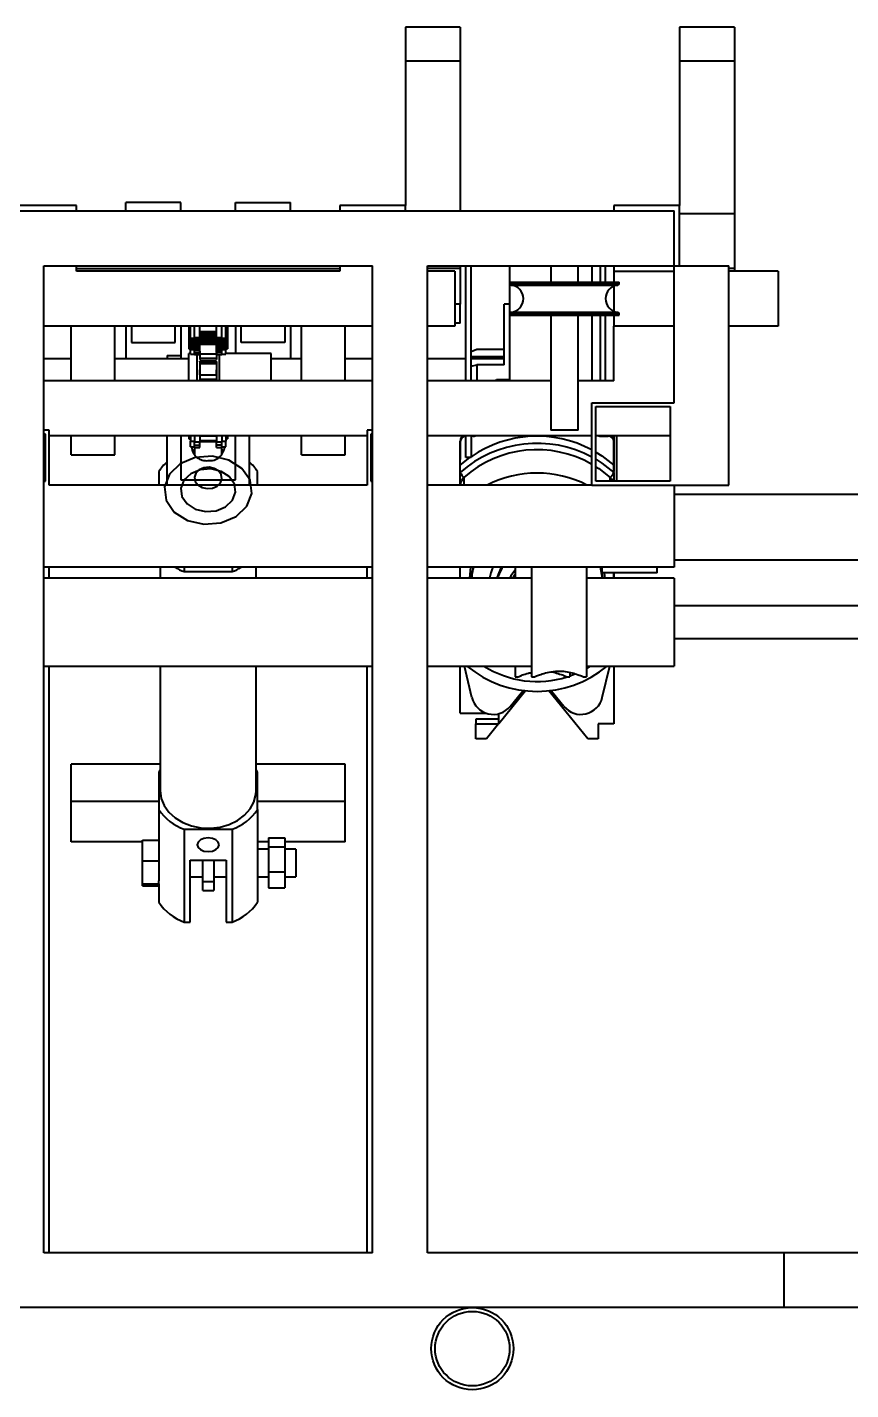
# Model space of a CAD drawing. Header units: millimetres. Extents: x -250 to 3947, y -1468 to 870.
# Drawn here: x 1303 to 1378.2, y 183.2 to 307.4 of the extents above; entities that cross this region are included whole.
import ezdxf

# ---------------------------------------------------------------- set-up
doc = ezdxf.new("R2010")
doc.units = ezdxf.units.MM

msp = doc.modelspace()

# ---------------------------------------------------------------- linework, layer by layer
at = {"color": 7, "linetype": 'Continuous', "lineweight": 40}
for p, q in [((1342.5499, 307.437), (1337.5499, 307.437)), ((1367.5499, 307.437), (1362.5499, 307.437)), ((1342.5499, 304.357), (1337.5499, 304.357)), ((1337.5499, 304.357), (1337.5499, 291.187)), ((1342.5499, 304.357), (1342.5499, 290.687)), ((1367.5499, 304.357), (1362.5499, 304.357)), ((1362.5499, 304.357), (1362.5499, 291.187)), ((1367.5499, 304.357), (1367.5499, 290.437)), ((1307.5499, 291.187), (1301.5499, 291.187)), ((1307.5499, 290.687), (1307.5499, 291.187)), ((1312.0499, 290.687), (1312.0499, 291.4607)), ((1317.0499, 291.4607), (1312.0499, 291.4607)), ((1317.0499, 290.687), (1317.0499, 291.4607)), ((1322.0499, 290.687), (1322.0499, 291.4607)), ((1322.0499, 291.4607), (1327.0499, 291.4607)), ((1327.0499, 290.687), (1327.0499, 291.4607)), ((1337.5499, 291.187), (1331.5499, 291.187)), ((1331.5499, 291.187), (1331.5499, 290.687)), ((1337.5499, 290.687), (1337.5499, 291.187)), ((1362.5499, 291.187), (1356.5499, 291.187)), ((1356.5499, 291.187), (1356.5499, 290.687)), ((1362.5499, 285.687), (1362.5499, 291.187)), ((1277.0499, 290.687), (1362.0499, 290.687)), ((1362.0499, 285.687), (1362.0499, 290.687)), ((1367.5499, 290.437), (1362.5499, 290.437)), ((1367.5499, 290.437), (1367.5499, 285.437)), ((1304.5499, 285.687), (1334.5499, 285.687)), ((1304.5499, 195.687), (1304.5499, 285.687)), ((1307.5499, 285.187), (1307.5499, 285.687)), ((1331.5499, 285.3947), (1307.5499, 285.3947)), ((1331.5499, 285.187), (1307.5499, 285.187)), ((1331.5499, 285.687), (1331.5499, 285.187)), ((1334.5499, 195.687), (1334.5499, 285.687)), ((1339.5499, 285.687), (1362.0499, 285.687)), ((1339.5499, 195.687), (1339.5499, 285.687)), ((1342.5499, 285.437), (1339.5499, 285.437)), ((1342.0499, 285.187), (1339.5499, 285.187)), ((1342.0499, 285.187), (1342.0499, 280.187)), ((1342.5499, 285.687), (1342.5499, 285.437)), ((1342.5499, 285.437), (1342.5499, 282.1753)), ((1343.0499, 275.187), (1343.0499, 285.687)), ((1343.5499, 275.187), (1343.5499, 285.687)), ((1347.0499, 285.687), (1347.0499, 284.187)), ((1350.7999, 285.687), (1350.7999, 284.187)), ((1353.2999, 284.187), (1353.2999, 285.687)), ((1354.5499, 285.687), (1354.5499, 284.187)), ((1355.2999, 285.687), (1355.2999, 284.187)), ((1356.5499, 285.687), (1356.5499, 285.187)), ((1356.5499, 285.187), (1362.0499, 285.187)), ((1356.5499, 285.187), (1356.5499, 284.187)), ((1362.0499, 285.687), (1367.0499, 285.687)), ((1362.0499, 273.187), (1362.0499, 285.687)), ((1367.0499, 265.687), (1367.0499, 285.687)), ((1367.5499, 285.437), (1367.0499, 285.437)), ((1371.5499, 285.187), (1367.0499, 285.187)), ((1367.5499, 285.437), (1367.5499, 285.187)), ((1371.5499, 285.187), (1371.5499, 280.187)), ((1347.0499, 284.187), (1347.0499, 284.0789)), ((1347.0499, 284.187), (1352.0499, 284.187)), ((1347.0499, 284.0789), (1347.0499, 281.2951)), ((1352.0499, 284.187), (1357.0499, 284.187)), ((1356.5499, 283.8326), (1356.5499, 281.5414)), ((1357.0499, 284.0789), (1357.0499, 284.187)), ((1342.5499, 282.1753), (1342.0499, 282.1753)), ((1342.5499, 280.4652), (1342.5499, 282.1753)), ((1347.0499, 282.187), (1346.5499, 282.187)), ((1346.5499, 276.6584), (1346.5499, 282.187)), ((1347.0499, 281.2951), (1347.0499, 281.187)), ((1347.0499, 281.187), (1352.0499, 281.187)), ((1347.0499, 281.187), (1347.0499, 275.187)), ((1350.7999, 281.187), (1350.7999, 270.687)), ((1352.0499, 281.187), (1357.0499, 281.187)), ((1353.2999, 270.687), (1353.2999, 281.187)), ((1354.5499, 281.187), (1354.5499, 275.187)), ((1355.2999, 281.187), (1355.2999, 275.187)), ((1356.5499, 281.187), (1356.5499, 280.187)), ((1357.0499, 281.187), (1357.0499, 281.2951)), ((1334.5499, 280.187), (1304.5499, 280.187)), ((1307.0499, 275.187), (1307.0499, 280.187)), ((1311.0499, 275.187), (1311.0499, 280.187)), ((1312.0499, 280.187), (1312.0499, 277.1948)), ((1312.5499, 280.187), (1312.5499, 278.687)), ((1316.5499, 278.687), (1316.5499, 280.187)), ((1317.0499, 280.187), (1317.0499, 277.1948)), ((1317.7999, 280.187), (1317.7999, 279.8388)), ((1317.7999, 279.8388), (1317.9499, 279.8388)), ((1317.7999, 279.8388), (1317.7999, 279.7235)), ((1317.7999, 279.7235), (1317.9499, 279.7235)), ((1317.7999, 279.7235), (1317.7999, 279.6082)), ((1317.7999, 279.6082), (1317.9499, 279.6082)), ((1317.7999, 279.6082), (1317.7999, 279.4929)), ((1317.9499, 279.0888), (1317.9499, 280.187)), ((1318.2999, 279.1541), (1318.2999, 280.187)), ((1318.7999, 279.1541), (1318.7999, 280.187)), ((1318.7999, 279.7041), (1320.2999, 279.7041)), ((1318.7999, 279.5888), (1320.2999, 279.5888)), ((1320.2999, 279.1541), (1320.2999, 280.187)), ((1320.7999, 279.1541), (1320.7999, 280.187)), ((1321.1499, 279.0888), (1321.1499, 280.187)), ((1321.1499, 279.8388), (1321.2999, 279.8388)), ((1321.1499, 279.7235), (1321.2999, 279.7235)), ((1321.1499, 279.6082), (1321.2999, 279.6082)), ((1321.2999, 280.187), (1321.2999, 279.8388)), ((1321.2999, 279.8388), (1321.2999, 279.7235)), ((1321.2999, 279.7235), (1321.2999, 279.6082)), ((1321.2999, 279.6082), (1321.2999, 279.4929)), ((1322.0499, 280.187), (1322.0499, 277.687)), ((1322.5499, 278.687), (1322.5499, 280.187)), ((1326.5499, 280.187), (1326.5499, 278.687)), ((1327.0499, 280.187), (1327.0499, 277.1948)), ((1328.0499, 275.187), (1328.0499, 280.187)), ((1332.0499, 275.187), (1332.0499, 280.187)), ((1342.0499, 280.187), (1339.5499, 280.187)), ((1342.5499, 280.4652), (1342.0499, 280.4652)), ((1362.0499, 280.187), (1356.5499, 280.187)), ((1356.5499, 275.187), (1356.5499, 280.187)), ((1371.5499, 280.187), (1367.0499, 280.187)), ((1312.5499, 278.687), (1316.5499, 278.687)), ((1317.7999, 279.4929), (1317.9499, 279.4929)), ((1317.7999, 279.4929), (1317.7999, 279.3776)), ((1317.7999, 279.3821), (1317.7999, 279.2623)), ((1317.7999, 279.3776), (1317.9499, 279.3776)), ((1317.7999, 279.2623), (1317.9499, 279.2623)), ((1317.7999, 279.2623), (1317.7999, 279.147)), ((1317.7999, 279.147), (1317.9499, 279.147)), ((1317.7999, 279.147), (1317.7999, 279.0317)), ((1317.7999, 279.0317), (1317.9499, 279.0317)), ((1317.7999, 279.0317), (1317.7999, 278.9164)), ((1317.7999, 278.9164), (1317.9499, 278.9164)), ((1317.7999, 278.9164), (1317.7999, 278.8011)), ((1317.7999, 278.8011), (1317.9499, 278.8011)), ((1317.7999, 278.8011), (1317.7999, 278.3821)), ((1317.7999, 278.3821), (1317.9499, 278.3821)), ((1317.7999, 278.3821), (1317.7999, 278.107)), ((1317.9499, 279.0888), (1318.2999, 279.0888)), ((1317.9499, 278.9735), (1317.9499, 279.0888)), ((1317.9499, 278.9735), (1318.2999, 278.9735)), ((1317.9499, 278.8582), (1317.9499, 278.9735)), ((1317.9499, 278.8582), (1318.2999, 278.8582)), ((1317.9499, 278.7429), (1317.9499, 278.8582)), ((1317.9499, 278.7429), (1318.2999, 278.7429)), ((1317.9499, 278.6276), (1317.9499, 278.7429)), ((1317.9499, 278.6276), (1318.2999, 278.6276)), ((1317.9499, 278.5123), (1317.9499, 278.6276)), ((1317.9499, 278.5123), (1318.2999, 278.5123)), ((1317.9499, 278.397), (1317.9499, 278.5123)), ((1317.9499, 278.397), (1318.2999, 278.397)), ((1317.9499, 278.2817), (1317.9499, 278.397)), ((1318.2999, 279.0388), (1318.2999, 279.1547)), ((1318.2999, 279.1541), (1318.7999, 279.1541)), ((1318.2999, 278.9235), (1318.2999, 279.0394)), ((1318.2999, 279.0388), (1318.7999, 279.0388)), ((1318.2999, 278.8082), (1318.2999, 278.9241)), ((1318.2999, 278.9235), (1318.7999, 278.9235)), ((1318.2999, 278.6929), (1318.2999, 278.8088)), ((1318.2999, 278.8082), (1318.7999, 278.8082)), ((1318.2999, 278.5776), (1318.2999, 278.6935)), ((1318.2999, 278.6929), (1318.7999, 278.6929)), ((1318.2999, 278.4623), (1318.2999, 278.5782)), ((1318.2999, 278.5776), (1318.7999, 278.5776)), ((1318.2999, 278.347), (1318.2999, 278.4629)), ((1318.2999, 278.4623), (1318.7999, 278.4623)), ((1318.2999, 278.2317), (1318.2999, 278.3476)), ((1318.2999, 278.347), (1318.7999, 278.347)), ((1318.7999, 279.4735), (1320.2999, 279.4735)), ((1318.7999, 279.3582), (1320.2999, 279.3582)), ((1318.7999, 279.2429), (1320.2999, 279.2429)), ((1318.7999, 279.0388), (1318.7999, 279.1547)), ((1318.7999, 279.1276), (1320.2999, 279.1276)), ((1318.7999, 278.9235), (1318.7999, 279.0394)), ((1318.7999, 279.0123), (1320.2999, 279.0123)), ((1318.7999, 278.8082), (1318.7999, 278.9241)), ((1318.7999, 278.897), (1320.2999, 278.897)), ((1318.7999, 278.6929), (1318.7999, 278.8088)), ((1318.7999, 278.7817), (1320.2999, 278.7817)), ((1318.7999, 278.5776), (1318.7999, 278.6935)), ((1318.7999, 278.6664), (1320.2999, 278.6664)), ((1318.7999, 278.4623), (1318.7999, 278.5782)), ((1318.7999, 278.5511), (1320.2999, 278.5511)), ((1318.7999, 278.347), (1318.7999, 278.4629)), ((1318.7999, 278.2317), (1318.7999, 278.3476)), ((1320.2999, 279.0388), (1320.2999, 279.1547)), ((1320.2999, 279.1541), (1320.7999, 279.1541)), ((1320.2999, 278.9235), (1320.2999, 279.0394)), ((1320.2999, 279.0388), (1320.7999, 279.0388)), ((1320.2999, 278.8082), (1320.2999, 278.9241)), ((1320.2999, 278.9235), (1320.7999, 278.9235)), ((1320.2999, 278.6929), (1320.2999, 278.8088)), ((1320.2999, 278.8082), (1320.7999, 278.8082)), ((1320.2999, 278.5776), (1320.2999, 278.6935)), ((1320.2999, 278.6929), (1320.7999, 278.6929)), ((1320.2999, 278.4623), (1320.2999, 278.5782)), ((1320.2999, 278.5776), (1320.7999, 278.5776)), ((1320.2999, 278.347), (1320.2999, 278.4629)), ((1320.2999, 278.4623), (1320.7999, 278.4623)), ((1320.2999, 278.2317), (1320.2999, 278.3476)), ((1320.2999, 278.347), (1320.7999, 278.347)), ((1320.7999, 279.0388), (1320.7999, 279.1547)), ((1320.7999, 279.0888), (1321.1499, 279.0888)), ((1320.7999, 278.9235), (1320.7999, 279.0394)), ((1320.7999, 278.9735), (1321.1499, 278.9735)), ((1320.7999, 278.8082), (1320.7999, 278.9241)), ((1320.7999, 278.8582), (1321.1499, 278.8582)), ((1320.7999, 278.6929), (1320.7999, 278.8088)), ((1320.7999, 278.7429), (1321.1499, 278.7429)), ((1320.7999, 278.5776), (1320.7999, 278.6935)), ((1320.7999, 278.6276), (1321.1499, 278.6276)), ((1320.7999, 278.4623), (1320.7999, 278.5782)), ((1320.7999, 278.5123), (1321.1499, 278.5123)), ((1320.7999, 278.347), (1320.7999, 278.4629)), ((1320.7999, 278.397), (1321.1499, 278.397)), ((1320.7999, 278.2317), (1320.7999, 278.3476)), ((1321.1499, 279.4929), (1321.2999, 279.4929)), ((1321.1499, 279.3776), (1321.2999, 279.3776)), ((1321.1499, 279.2623), (1321.2999, 279.2623)), ((1321.1499, 279.147), (1321.2999, 279.147)), ((1321.1499, 278.9735), (1321.1499, 279.0888)), ((1321.1499, 279.0317), (1321.2999, 279.0317)), ((1321.1499, 278.8582), (1321.1499, 278.9735)), ((1321.1499, 278.9164), (1321.2999, 278.9164)), ((1321.1499, 278.7429), (1321.1499, 278.8582)), ((1321.1499, 278.8011), (1321.2999, 278.8011)), ((1321.1499, 278.6276), (1321.1499, 278.7429)), ((1321.1499, 278.5123), (1321.1499, 278.6276)), ((1321.1499, 278.397), (1321.1499, 278.5123)), ((1321.1499, 278.2817), (1321.1499, 278.397)), ((1321.1499, 278.3821), (1321.2999, 278.3821)), ((1321.2999, 279.4929), (1321.2999, 279.3776)), ((1321.2999, 279.3821), (1321.2999, 279.2623)), ((1321.2999, 279.2623), (1321.2999, 279.147)), ((1321.2999, 279.147), (1321.2999, 279.0317)), ((1321.2999, 279.0317), (1321.2999, 278.9164)), ((1321.2999, 278.9164), (1321.2999, 278.8011)), ((1321.2999, 278.8011), (1321.2999, 278.3821)), ((1321.2999, 278.3821), (1321.2999, 278.107)), ((1326.5499, 278.687), (1322.5499, 278.687)), ((1307.0499, 277.1948), (1304.5499, 277.1948)), ((1317.7999, 277.1948), (1311.0499, 277.1948)), ((1315.7999, 277.4972), (1315.7999, 277.1948)), ((1315.7999, 277.4972), (1317.0499, 277.4972)), ((1317.7999, 278.107), (1317.9499, 278.107)), ((1317.9499, 277.687), (1317.7999, 277.687)), ((1317.7999, 275.9895), (1317.7999, 277.687)), ((1317.9499, 278.2817), (1318.2999, 278.2817)), ((1317.9499, 278.1664), (1317.9499, 278.2817)), ((1317.9499, 278.1664), (1318.2999, 278.1664)), ((1317.9499, 278.0511), (1317.9499, 278.1664)), ((1317.9499, 278.0511), (1318.2999, 278.0511)), ((1317.9499, 277.6321), (1317.9499, 278.0511)), ((1317.9499, 277.6321), (1318.2999, 277.6321)), ((1318.2999, 278.1164), (1318.2999, 278.2323)), ((1318.2999, 278.2317), (1318.7999, 278.2317)), ((1318.2999, 278.0011), (1318.2999, 278.117)), ((1318.2999, 278.1164), (1318.7999, 278.1164)), ((1318.2999, 278.0011), (1318.7999, 278.0011)), ((1318.2999, 277.7647), (1318.2999, 278.0011)), ((1318.2999, 277.7647), (1318.7999, 277.7647)), ((1318.2999, 277.5821), (1318.2999, 277.7647)), ((1318.2999, 277.5821), (1318.7002, 277.5821)), ((1318.7999, 278.1164), (1318.7999, 278.2323)), ((1318.7999, 278.0011), (1318.7999, 278.117)), ((1318.7999, 277.7647), (1318.7999, 278.0011)), ((1318.7999, 277.8919), (1318.7999, 277.6462)), ((1318.7999, 277.6462), (1320.2999, 277.6462)), ((1318.7999, 277.6462), (1318.7999, 277.2732)), ((1318.7999, 277.2732), (1320.2999, 277.2732)), ((1318.7999, 277.2732), (1318.7999, 277.1492)), ((1320.2999, 278.1164), (1320.2999, 278.2323)), ((1320.2999, 278.2317), (1320.7999, 278.2317)), ((1320.2999, 278.0011), (1320.2999, 278.117)), ((1320.2999, 278.1164), (1320.7999, 278.1164)), ((1320.2999, 278.0011), (1320.7999, 278.0011)), ((1320.2999, 277.7647), (1320.2999, 278.0011)), ((1320.2999, 277.8919), (1320.2999, 277.6462)), ((1320.7999, 277.7647), (1320.2999, 277.7647)), ((1320.2999, 277.6462), (1320.2999, 277.2732)), ((1320.2999, 277.2732), (1320.2999, 277.1492)), ((1320.3997, 277.5821), (1320.7999, 277.5821)), ((1320.7999, 278.2817), (1321.1499, 278.2817)), ((1320.7999, 278.1164), (1320.7999, 278.2323)), ((1320.7999, 278.1664), (1321.1499, 278.1664)), ((1320.7999, 278.0011), (1320.7999, 278.117)), ((1320.7999, 278.0511), (1321.1499, 278.0511)), ((1320.7999, 277.7647), (1320.7999, 278.0011)), ((1320.7999, 277.5821), (1320.7999, 277.7647)), ((1320.7999, 277.6321), (1321.1499, 277.6321)), ((1321.1499, 278.1664), (1321.1499, 278.2817)), ((1321.1499, 278.0511), (1321.1499, 278.1664)), ((1321.1499, 278.107), (1321.2999, 278.107)), ((1321.1499, 277.6321), (1321.1499, 278.0511)), ((1325.2999, 277.687), (1321.1499, 277.687)), ((1325.2999, 275.9895), (1325.2999, 277.687)), ((1328.0499, 277.1948), (1325.2999, 277.1948)), ((1334.5499, 277.1948), (1332.0499, 277.1948)), ((1343.0499, 277.1948), (1339.5499, 277.1948)), ((1344.0499, 278.047), (1343.5499, 277.823)), ((1346.5499, 277.375), (1343.5499, 277.375)), ((1346.5499, 277.1948), (1343.5499, 277.1948)), ((1346.5499, 278.047), (1344.0499, 278.047)), ((1317.7999, 275.187), (1317.7999, 275.9895)), ((1320.2999, 277.0213), (1318.7999, 277.0213)), ((1318.7999, 277.0074), (1320.2999, 277.0074)), ((1318.7999, 276.9283), (1318.7999, 276.9874)), ((1318.7999, 276.9283), (1320.2999, 276.9283)), ((1318.7999, 276.9283), (1318.7999, 276.787)), ((1318.7999, 276.787), (1320.2999, 276.787)), ((1318.7999, 275.7408), (1318.7999, 276.1815)), ((1320.2999, 276.9283), (1320.2999, 276.9874)), ((1320.2999, 276.9283), (1320.2999, 276.787)), ((1320.2999, 275.7408), (1320.2999, 276.1815)), ((1325.2999, 275.187), (1325.2999, 275.9895)), ((1343.5499, 276.527), (1344.0499, 276.6584)), ((1346.5499, 276.6584), (1344.0499, 276.6584)), ((1344.0499, 276.6584), (1344.0499, 275.187)), ((1334.5499, 275.187), (1304.5499, 275.187)), ((1318.7999, 275.7408), (1320.2999, 275.7408)), ((1318.7999, 275.7408), (1318.7999, 275.3468)), ((1318.7999, 275.3468), (1320.2999, 275.3468)), ((1318.7999, 275.3468), (1318.7999, 275.187)), ((1320.2999, 275.7408), (1320.2999, 275.3468)), ((1320.2999, 275.3468), (1320.2999, 275.187)), ((1350.7999, 275.187), (1339.5499, 275.187)), ((1345.7839, 275.187), (1345.839, 275.3161)), ((1345.839, 275.3161), (1345.839, 275.187)), ((1345.839, 275.3161), (1347.0499, 275.3161)), ((1356.5499, 275.187), (1353.2999, 275.187)), ((1354.5499, 265.687), (1354.5499, 273.187)), ((1354.5499, 273.187), (1362.0499, 273.187)), ((1354.8999, 272.837), (1361.6999, 272.837)), ((1354.8999, 266.037), (1354.8999, 272.837)), ((1361.6999, 272.837), (1361.6999, 266.037)), ((1305.0499, 270.687), (1304.5499, 270.687)), ((1304.6999, 270.337), (1304.5499, 270.337)), ((1304.6999, 270.187), (1304.5499, 270.187)), ((1304.6999, 266.037), (1304.6999, 270.337)), ((1305.0499, 265.687), (1305.0499, 270.687)), ((1334.0499, 270.187), (1305.0499, 270.187)), ((1307.0499, 268.437), (1307.0499, 270.187)), ((1311.0499, 268.437), (1311.0499, 270.187)), ((1315.7999, 265.687), (1315.7999, 270.187)), ((1317.0499, 270.187), (1317.0499, 266.1696)), ((1317.7999, 270.187), (1317.7999, 269.9116)), ((1317.7999, 269.9116), (1317.9499, 269.9116)), ((1317.9499, 270.1853), (1317.9499, 269.6858)), ((1317.9499, 269.6858), (1318.2999, 269.6858)), ((1317.9499, 269.1616), (1317.9499, 269.6858)), ((1318.2999, 270.1853), (1318.2999, 269.6858)), ((1318.2999, 269.6916), (1318.2999, 269.6358)), ((1318.2999, 269.3344), (1318.2999, 269.6417)), ((1318.2999, 269.6358), (1318.7999, 269.6358)), ((1318.7999, 270.1917), (1318.7999, 269.6358)), ((1318.7999, 270.1858), (1320.2999, 270.1858)), ((1318.7999, 269.7436), (1320.2999, 269.7436)), ((1318.7999, 269.7225), (1320.2999, 269.7225)), ((1318.7999, 269.6616), (1320.2999, 269.6616)), ((1318.7999, 269.3344), (1318.7999, 269.6417)), ((1320.2999, 270.1917), (1320.2999, 269.6358)), ((1320.2999, 269.3344), (1320.2999, 269.6417)), ((1320.2999, 269.6358), (1320.7999, 269.6358)), ((1320.7999, 270.1853), (1320.7999, 269.6858)), ((1320.7999, 269.6916), (1320.7999, 269.6358)), ((1320.7999, 269.6858), (1321.1499, 269.6858)), ((1320.7999, 269.3344), (1320.7999, 269.6417)), ((1321.1499, 270.1853), (1321.1499, 269.6858)), ((1321.1499, 269.9116), (1321.2999, 269.9116)), ((1321.1499, 269.1616), (1321.1499, 269.6858)), ((1321.2999, 270.187), (1321.2999, 269.9116)), ((1322.0499, 266.1696), (1322.0499, 270.187)), ((1323.2999, 270.187), (1323.2999, 265.687)), ((1328.0499, 268.437), (1328.0499, 270.187)), ((1332.0499, 268.437), (1332.0499, 270.187)), ((1334.0499, 270.687), (1334.0499, 265.687)), ((1334.5499, 270.687), (1334.0499, 270.687)), ((1334.5499, 270.337), (1334.3999, 270.337)), ((1334.3999, 270.337), (1334.3999, 266.037)), ((1334.5499, 270.187), (1334.3999, 270.187)), ((1354.5499, 270.187), (1339.5499, 270.187)), ((1342.5504, 267.4897), (1342.5506, 269.6521)), ((1342.5506, 269.7017), (1342.5505, 268.0183)), ((1342.5506, 269.6521), (1342.5506, 269.7017)), ((1343.0499, 268.187), (1343.0499, 270.1496)), ((1343.5499, 270.1992), (1343.5499, 268.187)), ((1343.7257, 270.1496), (1343.5499, 270.1496)), ((1353.2999, 270.687), (1350.7999, 270.687)), ((1361.6999, 270.187), (1354.8999, 270.187)), ((1355.3742, 270.1496), (1356.0493, 270.1496)), ((1356.5493, 269.7017), (1356.5493, 269.6521)), ((1356.5494, 267.4897), (1356.5493, 269.7017)), ((1356.5494, 267.4897), (1356.5493, 269.6521)), ((1356.5499, 270.187), (1356.5499, 266.9121)), ((1356.7999, 270.187), (1356.7999, 266.037)), ((1307.0499, 268.437), (1311.0499, 268.437)), ((1317.9499, 269.1616), (1318.2999, 269.1616)), ((1318.2999, 269.3344), (1318.7999, 269.3344)), ((1318.2999, 269.1116), (1318.2999, 269.3344)), ((1318.2999, 269.1116), (1318.7999, 269.1116)), ((1318.2999, 269.1116), (1318.2999, 268.4461)), ((1318.7999, 269.1116), (1318.7999, 269.3344)), ((1320.7999, 269.3344), (1320.2999, 269.3344)), ((1320.2999, 269.1116), (1320.2999, 269.3344)), ((1320.2999, 269.1116), (1320.7999, 269.1116)), ((1320.7999, 269.1116), (1320.7999, 269.3344)), ((1320.7999, 269.1616), (1321.1499, 269.1616)), ((1320.7999, 268.4461), (1320.7999, 269.1116)), ((1328.0499, 268.437), (1332.0499, 268.437)), ((1342.5505, 268.306), (1342.5499, 268.306)), ((1342.5499, 268.0183), (1342.5499, 268.306)), ((1342.5505, 268.0183), (1342.5499, 268.0183)), ((1342.5499, 266.9192), (1342.5499, 268.0183)), ((1342.5499, 266.8317), (1342.5499, 267.4892)), ((1342.5504, 267.4897), (1343.4236, 268.187)), ((1342.5504, 267.4897), (1342.5505, 268.0183)), ((1343.5499, 268.187), (1343.0499, 268.187)), ((1356.5499, 266.8317), (1356.5499, 267.4892)), ((1304.5499, 266.037), (1304.6999, 266.037)), ((1315.0499, 266.913), (1315.0499, 265.687)), ((1317.0499, 266.1696), (1322.0499, 266.1696)), ((1324.0499, 265.687), (1324.0499, 266.913)), ((1334.3999, 266.037), (1334.5499, 266.037)), ((1361.6999, 266.037), (1354.8999, 266.037)), ((1334.0499, 265.687), (1305.0499, 265.687)), ((1354.5499, 265.687), (1339.5499, 265.687)), ((1354.5499, 265.687), (1367.0499, 265.687)), ((1362.0499, 265.687), (1362.0499, 258.187)), ((1362.0499, 264.8587), (1422.7089, 264.8587)), ((1362.0499, 258.8587), (1410.2609, 258.8587)), ((1334.5499, 258.187), (1304.5499, 258.187)), ((1305.0499, 257.187), (1305.0499, 258.187)), ((1315.1749, 258.187), (1315.1749, 257.187)), ((1317.3705, 258.187), (1317.3705, 257.7913)), ((1317.3705, 257.7913), (1321.7294, 257.7913)), ((1321.7294, 258.187), (1321.7294, 257.7913)), ((1323.9249, 257.187), (1323.9249, 258.187)), ((1334.0499, 257.187), (1334.0499, 258.187)), ((1362.0499, 258.187), (1339.5499, 258.187)), ((1342.5497, 257.187), (1342.5498, 258.187)), ((1342.5497, 257.187), (1342.5498, 258.187)), ((1342.5499, 257.187), (1342.5499, 258.187)), ((1347.5499, 258.187), (1347.5499, 257.187)), ((1349.0499, 258.187), (1349.0499, 253.187)), ((1354.0499, 258.187), (1354.0499, 253.187)), ((1355.5122, 257.187), (1355.3419, 258.187)), ((1355.492, 257.687), (1355.492, 258.187)), ((1360.492, 257.687), (1355.492, 257.687)), ((1356.5499, 257.687), (1356.5499, 257.187)), ((1356.5502, 257.187), (1356.5501, 257.687)), ((1356.5502, 257.187), (1356.5501, 257.687)), ((1360.492, 257.687), (1360.492, 258.187)), ((1334.5499, 257.187), (1304.5499, 257.187)), ((1349.0499, 257.187), (1339.5499, 257.187)), ((1362.0499, 257.187), (1354.0499, 257.187)), ((1362.0499, 257.187), (1362.0499, 253.187)), ((1400.2609, 254.687), (1362.0499, 254.687)), ((1349.0499, 253.187), (1349.0499, 248.187)), ((1354.0499, 253.187), (1354.0499, 248.187)), ((1362.0499, 253.187), (1362.0499, 249.187)), ((1362.0499, 251.687), (1399.9809, 251.687)), ((1304.5499, 249.187), (1334.5499, 249.187)), ((1305.0499, 195.687), (1305.0499, 249.187)), ((1315.1749, 249.187), (1315.1749, 237.8038)), ((1323.9249, 237.8038), (1323.9249, 249.187)), ((1334.0499, 195.687), (1334.0499, 249.187)), ((1339.5499, 249.187), (1349.0499, 249.187)), ((1342.5499, 244.8871), (1342.5499, 249.187)), ((1343.6015, 246.3165), (1342.9195, 249.187)), ((1347.5499, 249.187), (1347.5499, 248.187)), ((1352.5499, 248.5676), (1352.5499, 248.187)), ((1354.0499, 249.187), (1362.0499, 249.187)), ((1355.4984, 246.3165), (1356.1803, 249.187)), ((1356.5499, 249.187), (1356.5499, 243.8999)), ((1347.5499, 248.187), (1347.7999, 248.187)), ((1349.0499, 248.187), (1349.3284, 248.187)), ((1352.2714, 248.187), (1352.5499, 248.187)), ((1353.7999, 248.187), (1354.0499, 248.187)), ((1348.4798, 246.9337), (1346.0499, 243.9278)), ((1347.0949, 245.5017), (1348.2955, 246.9551)), ((1354.1651, 242.5484), (1350.62, 246.9337)), ((1352.005, 245.5017), (1350.8043, 246.9551)), ((1342.5499, 244.8871), (1344.8893, 244.8871)), ((1346.0499, 243.9278), (1346.0499, 244.8386)), ((1346.0273, 244.3459), (1343.9692, 244.3459)), ((1343.9692, 244.3459), (1343.9692, 243.8999)), ((1343.9692, 243.8999), (1346.0273, 243.8999)), ((1343.9692, 242.5484), (1343.9692, 243.8999)), ((1346.0273, 243.8999), (1344.9347, 242.5484)), ((1346.0273, 244.3459), (1346.0273, 243.8999)), ((1356.5499, 243.8999), (1355.1306, 243.8999)), ((1355.1306, 243.8999), (1355.1306, 242.5484)), ((1344.9347, 242.5484), (1343.9692, 242.5484)), ((1355.1306, 242.5484), (1354.1651, 242.5484)), ((1307.0499, 236.8263), (1307.0499, 240.2338)), ((1315.1749, 240.2338), (1307.0499, 240.2338)), ((1332.0499, 240.2338), (1323.9249, 240.2338)), ((1332.0499, 236.8263), (1332.0499, 240.2338)), ((1315.1749, 239.6905), (1315.0499, 239.5025)), ((1315.0499, 239.5025), (1315.0499, 236.1052)), ((1324.0499, 239.5025), (1323.9249, 239.6905)), ((1324.0499, 236.1052), (1324.0499, 239.5025)), ((1315.0499, 236.8263), (1307.0499, 236.8263)), ((1307.0499, 233.1672), (1307.0499, 236.8263)), ((1315.0499, 236.1052), (1315.0499, 229.5885)), ((1332.0499, 236.8263), (1324.0499, 236.8263)), ((1324.0499, 236.1052), (1324.0499, 227.6471)), ((1332.0499, 233.1672), (1332.0499, 236.8263)), ((1317.3705, 234.2965), (1317.3705, 225.8384)), ((1317.3705, 234.2965), (1321.7294, 234.2965)), ((1321.7294, 234.2965), (1321.7294, 225.8384)), ((1313.5499, 233.1672), (1307.0499, 233.1672)), ((1313.5499, 233.3173), (1315.0499, 233.3173)), ((1313.5499, 231.4241), (1313.5499, 233.3173)), ((1325.0499, 233.1672), (1324.0499, 233.1672)), ((1325.0499, 232.4753), (1324.0499, 232.4753)), ((1325.0499, 233.5029), (1326.5499, 233.5029)), ((1325.0499, 233.5029), (1325.0499, 232.695)), ((1325.0499, 232.695), (1325.0499, 230.4174)), ((1325.0499, 232.695), (1326.5499, 232.695)), ((1326.5499, 233.5029), (1326.5499, 232.695)), ((1332.0499, 233.1672), (1326.5499, 233.1672)), ((1326.5499, 232.695), (1326.5499, 230.4174)), ((1327.5499, 232.4753), (1326.5499, 232.4753)), ((1327.5499, 232.4753), (1327.5499, 229.9753)), ((1313.5499, 231.4241), (1315.0499, 231.4241)), ((1313.5499, 229.3321), (1313.5499, 231.4241)), ((1317.8999, 231.4772), (1321.1999, 231.4772)), ((1317.8999, 225.8384), (1317.8999, 231.4772)), ((1319.0626, 229.5216), (1319.0626, 231.4772)), ((1320.0626, 231.4772), (1320.0626, 229.5216)), ((1321.1999, 231.4772), (1321.1999, 225.8384)), ((1317.8999, 229.9753), (1319.0626, 229.9753)), ((1320.0626, 229.9753), (1321.1999, 229.9753)), ((1324.0499, 229.9753), (1325.0499, 229.9753)), ((1325.0499, 230.4174), (1326.5499, 230.4174)), ((1325.0499, 230.4174), (1325.0499, 228.9478)), ((1326.5499, 230.4174), (1326.5499, 228.9478)), ((1326.5499, 229.9753), (1327.5499, 229.9753)), ((1313.5499, 229.3321), (1315.0499, 229.3321)), ((1313.5499, 229.1334), (1313.5499, 229.3321)), ((1313.5499, 229.1334), (1315.0499, 229.1334)), ((1315.0499, 229.3321), (1315.0499, 229.5885)), ((1315.0499, 229.3128), (1315.0499, 229.3321)), ((1315.0499, 229.3128), (1315.0499, 227.6471)), ((1319.0626, 229.5216), (1320.0626, 229.5216)), ((1319.0626, 228.7253), (1319.0626, 229.5216)), ((1319.0626, 228.7253), (1320.0626, 228.7253)), ((1320.0626, 229.5216), (1320.0626, 228.7253)), ((1325.0499, 228.9478), (1326.5499, 228.9478)), ((1317.3705, 225.8384), (1317.8999, 225.8384)), ((1321.1999, 225.8384), (1321.7294, 225.8384)), ((1334.5499, 195.687), (1304.5499, 195.687)), ((1372.0499, 195.687), (1339.5499, 195.687)), ((1372.0499, 195.687), (1372.0499, 190.687)), ((1382.0499, 195.687), (1372.0499, 195.687)), ((1372.0499, 190.687), (1267.0499, 190.687)), ((1382.0499, 190.687), (1372.0499, 190.687))]:
    msp.add_line(p, q, dxfattribs=at)
at = {"color": 8, "linetype": 'Continuous', "lineweight": 40}
for p, q in [((1355.7999, 284.187), (1355.7999, 285.687)), ((1347.0499, 284.0789), (1352.0499, 284.0789)), ((1347.1839, 283.9298), (1352.0499, 283.9298)), ((1352.0499, 284.0789), (1357.0499, 284.0789)), ((1352.0499, 283.9298), (1356.916, 283.9298)), ((1347.0499, 281.2951), (1352.0499, 281.2951)), ((1347.1839, 281.4442), (1352.0499, 281.4442)), ((1352.0499, 281.4442), (1356.916, 281.4442)), ((1352.0499, 281.2951), (1357.0499, 281.2951)), ((1355.7999, 275.187), (1355.7999, 281.187)), ((1318.5499, 275.187), (1318.5499, 277.5821)), ((1320.5499, 277.5821), (1320.5499, 275.187)), ((1343.7257, 270.1496), (1343.7257, 270.187)), ((1355.3742, 270.187), (1355.3742, 270.1496)), ((1356.0493, 270.1496), (1356.0493, 270.187)), ((1342.8833, 266.375), (1342.8833, 265.687)), ((1356.2166, 266.037), (1356.2166, 266.375)), ((1343.4294, 257.187), (1343.5234, 258.187)), ((1347.3344, 257.187), (1347.5499, 257.527)), ((1355.6564, 257.687), (1355.7245, 257.187)), ((1354.0499, 248.9723), (1354.4045, 249.187)), ((1352.5499, 248.2847), (1353.0289, 248.4686))]:
    msp.add_line(p, q, dxfattribs=at)
at = {"color": 7, "linetype": 'Continuous', "lineweight": 40, "flags": 128}
for points in [[(1318.1464, 268.7216), (1318.2509, 268.8937), (1318.2999, 268.9554)], [(1320.7999, 268.9554), (1320.849, 268.8937), (1320.9535, 268.7216)], [(1354.8999, 268.6918), (1355.4526, 268.3425), (1356.5494, 267.4897)], [(1315.7247, 264.3028), (1316.4634, 263.2313), (1317.672, 262.4617), (1319.1665, 262.1111), (1320.7194, 262.233), (1322.0942, 262.8087), (1323.0817, 263.7507), (1323.5315, 264.9155), (1323.3751, 266.1258), (1322.6364, 267.1974), (1321.4278, 267.967), (1319.9333, 268.3176), (1318.3804, 268.1957), (1317.0056, 267.62), (1316.0181, 266.678), (1315.5683, 265.5131), (1315.7247, 264.3028)], [(1317.1592, 264.6447), (1317.6209, 263.9749), (1318.3762, 263.4939), (1319.3103, 263.2748), (1320.2809, 263.351), (1321.1401, 263.7108), (1321.7573, 264.2996), (1322.0384, 265.0276), (1321.9407, 265.784), (1321.479, 266.4537), (1320.7236, 266.9348), (1319.7895, 267.1539), (1318.819, 267.0777), (1317.9597, 266.7179), (1317.3426, 266.1291), (1317.0614, 265.4011), (1317.1592, 264.6447)], [(1320.3712, 265.6016), (1320.6693, 265.9025), (1320.797, 266.2694), (1320.7348, 266.6464), (1320.4923, 266.9762), (1320.1062, 267.2085), (1319.6355, 267.3081), (1319.1518, 267.2596), (1318.7287, 267.0706), (1318.4305, 266.7697), (1318.3029, 266.4028), (1318.365, 266.0258), (1318.6076, 265.696), (1318.9936, 265.4637), (1319.4643, 265.3641), (1319.9481, 265.4126), (1320.3712, 265.6016)], [(1342.5499, 267.4892), (1342.55, 267.4893), (1342.55, 267.4893), (1342.5501, 267.4894), (1342.5502, 267.4894), (1342.5502, 267.4895), (1342.5503, 267.4895), (1342.5504, 267.4896), (1342.5504, 267.4897)], [(1354.8999, 268.0343), (1355.4531, 267.6847), (1356.5499, 266.8317)], [(1354.8999, 267.3651), (1355.172, 267.1874), (1356.2166, 266.375)], [(1356.5494, 267.4897), (1356.5495, 267.4896), (1356.5495, 267.4895), (1356.5496, 267.4895), (1356.5497, 267.4894), (1356.5497, 267.4894), (1356.5498, 267.4893), (1356.5499, 267.4893), (1356.5499, 267.4892)], [(1343.5718, 257.187), (1343.6411, 257.7141), (1343.7449, 258.187)], [(1346.2839, 258.187), (1345.9962, 257.5449), (1345.8947, 257.187)], [(1355.355, 258.187), (1355.4588, 257.7141), (1355.528, 257.187)], [(1315.1749, 237.8038), (1315.2645, 237.1174), (1315.5295, 236.4591), (1315.9591, 235.8559), (1316.5357, 235.3324), (1317.2357, 234.9101), (1318.0305, 234.6062), (1318.8874, 234.4333), (1319.7715, 234.3983), (1320.6465, 234.5028), (1321.4766, 234.7424), (1322.2279, 235.1074), (1322.8695, 235.5827), (1323.3752, 236.149), (1323.7243, 236.7831), (1323.9025, 237.4589), (1323.9249, 237.8038)], [(1320.5499, 232.8869), (1320.4738, 233.1266), (1320.257, 233.3299), (1319.9326, 233.4657), (1319.5499, 233.5134), (1319.1672, 233.4657), (1318.8428, 233.3299), (1318.626, 233.1266), (1318.5499, 232.8869), (1318.626, 232.6471), (1318.8428, 232.4438), (1319.1672, 232.308), (1319.5499, 232.2603), (1319.9326, 232.308), (1320.257, 232.4438), (1320.4738, 232.6471), (1320.5499, 232.8869)]]:
    msp.add_lwpolyline(points, dxfattribs=at)
at = {"color": 8, "linetype": 'Continuous', "lineweight": 40, "flags": 128}
msp.add_lwpolyline([(1347.5499, 257.9126), (1347.1684, 257.4026), (1347.0558, 257.187)], dxfattribs=at)
at = {"color": 7, "linetype": 'Continuous', "lineweight": 40}
for radius in [3.75, 3.4]:
    msp.add_circle((1343.6488, 186.937), radius, dxfattribs=at)
for centre, radius, start, end in [((1347.1999, 284.0789), 0.15, 180, 263.84936), ((1347.0499, 282.687), 1.25, 276.15064, 83.84936), ((1357.0499, 282.687), 1.25, 96.15064, 263.84936), ((1356.8999, 284.0789), 0.15, 276.15064, 0), ((1347.1999, 281.2951), 0.15, 96.15064, 180), ((1356.8999, 281.2951), 0.15, 0, 83.84936), ((1343.0489, 269.7006), 0.4983, 102.552571, 179.874673), ((1343.0494, 269.6509), 0.4988, 89.859562, 179.85371), ((1349.5502, 259.6088), 10.5415, 61.68671, 124.694775), ((1343.7257, 270.6519), 0.5022, 269.998499, 292.240246), ((1355.3741, 270.6519), 0.5022, 247.759754, 270.001501), ((1356.0505, 269.6509), 0.4988, 0.145448, 90.141281), ((1356.0513, 269.7009), 0.4979, 0.091205, 77.481551), ((1319.368, 269.2277), 1.3171, 182.87547, 277.937902), ((1319.7072, 269.2575), 1.3435, 263.278159, 355.908189), ((1349.5506, 258.9539), 10.5389, 61.681861, 131.626297), ((1349.5506, 258.8725), 10.037, 60.125835, 131.626712), ((1318.4488, 264.7723), 4.0169, 131.257336, 147.795821), ((1320.651, 264.7723), 4.0169, 32.204179, 48.742664), ((1344.4899, 267.8977), 2.2136, 208.78891, 223.463123), ((1343.543, 265.6327), 0.9932, 131.631652, 176.866274), ((1349.5499, 256.7358), 10.0425, 63.041792, 116.958208), ((1354.6106, 267.8973), 2.2128, 316.534101, 331.213865), ((1355.555, 265.6314), 0.9953, 24.048746, 48.342884), ((1319.2607, 262.8298), 5.3814, 239.625904, 249.436358), ((1319.8392, 262.8298), 5.3814, 290.563642, 300.374096), ((1349.5228, 256.1308), 3.7232, 146.477303, 163.519809), ((1349.5499, 256.9119), 10.036, 230.328669, 309.671331), ((1345.5507, 246.7775), 2.003, 193.305973, 320.436845), ((1353.5491, 246.7775), 2.003, 219.563181, 346.694001), ((1318.8945, 238.6449), 4.6076, 213.4485, 250.685602), ((1320.2054, 238.6449), 4.6076, 289.314398, 326.5515), ((1318.8944, 230.1867), 4.6076, 213.448177, 250.685925), ((1320.2054, 230.1867), 4.6076, 289.314075, 326.551823)]:
    msp.add_arc(centre, radius, start, end, dxfattribs=at)
at = {"color": 8, "linetype": 'Continuous', "lineweight": 40}
for centre, radius, start, end in [((1349.5138, 256.4445), 4.3568, 156.425133, 170.187658), ((1349.5503, 256.8105), 9.0381, 237.509714, 287.703459)]:
    msp.add_arc(centre, radius, start, end, dxfattribs=at)
at = {"color": 7, "linetype": 'Continuous', "lineweight": 40}
for points, knots in [([(1337.5499, 307.437), (1337.5499, 307.3534), (1337.5499, 307.1973), (1337.5499, 306.4799), (1337.5499, 305.5248), (1337.5499, 304.7433), (1337.5499, 304.357)], [0, 0, 0, 0, 0.322422845, 0.602033259, 0.803284234, 1, 1, 1, 1]), ([(1342.5499, 307.437), (1342.5499, 307.3534), (1342.5499, 307.1973), (1342.5499, 306.4799), (1342.5499, 305.5248), (1342.5499, 304.7433), (1342.5499, 304.357)], [0, 0, 0, 0, 0.322422845, 0.602033259, 0.803284234, 1, 1, 1, 1]), ([(1362.5499, 307.437), (1362.5499, 307.3534), (1362.5499, 307.1973), (1362.5499, 306.4799), (1362.5499, 305.5248), (1362.5499, 304.7433), (1362.5499, 304.357)], [0, 0, 0, 0, 0.322422845, 0.602033259, 0.803284234, 1, 1, 1, 1]), ([(1367.5499, 307.437), (1367.5499, 307.3534), (1367.5499, 307.1973), (1367.5499, 306.4799), (1367.5499, 305.5248), (1367.5499, 304.7433), (1367.5499, 304.357)], [0, 0, 0, 0, 0.322422845, 0.602033259, 0.803284234, 1, 1, 1, 1]), ([(1318.7999, 276.787), (1318.7999, 276.661), (1318.7999, 276.4058), (1318.7999, 276.1178), (1318.7999, 275.8837), (1318.7999, 275.7408)], [0, 0, 0, 0, 0.27559277, 0.55780997, 1, 1, 1, 1]), ([(1320.2999, 276.787), (1320.2999, 276.661), (1320.2999, 276.4058), (1320.2999, 276.1178), (1320.2999, 275.8837), (1320.2999, 275.7408)], [0, 0, 0, 0, 0.27559277, 0.55780997, 1, 1, 1, 1]), ([(1342.5499, 265.6333), (1342.5499, 265.8037), (1342.5499, 266.0838), (1342.5499, 266.4494), (1342.5499, 266.6888), (1342.5499, 266.8049), (1342.5499, 266.8257), (1342.5499, 266.8317)], [0, 0, 0, 0, 0.32082176, 0.52730408, 0.73474208, 0.92254423, 1, 1, 1, 1]), ([(1356.5499, 266.8317), (1356.5499, 266.8136), (1356.5499, 266.7775), (1356.5499, 266.6141), (1356.5499, 266.386), (1356.5499, 266.1819), (1356.5499, 266.0587), (1356.5499, 266.037)], [0, 0, 0, 0, 0.22585886, 0.45125738, 0.68543741, 0.9445481, 1, 1, 1, 1]), ([(1343.7513, 258.187), (1343.6811, 257.9308), (1343.5909, 257.6017), (1343.5856, 257.2621), (1343.5845, 257.187)], [0, 0, 0, 0, 0.77878571, 1, 1, 1, 1]), ([(1347.7999, 248.187), (1347.8221, 248.1975), (1347.8664, 248.2185), (1348.2189, 248.3627), (1348.6343, 248.5209), (1348.9818, 248.5865), (1349.0992, 248.6086)], [0, 0, 0, 0, 0.27902149, 0.55749156, 0.8504467, 1, 1, 1, 1]), ([(1349.3284, 248.1997), (1349.321, 248.1964), (1349.295, 248.1848), (1349.486, 248.2704), (1349.8743, 248.4248), (1350.4704, 248.6096), (1351.2016, 248.7303), (1351.9494, 248.7223), (1352.6207, 248.6084), (1353.1994, 248.4353), (1353.6303, 248.2638), (1353.7895, 248.1917), (1353.7982, 248.1878), (1353.7999, 248.187)], [0, 0, 0, 0, 0.03908152, 0.13609777, 0.236192, 0.34453851, 0.45552268, 0.55690042, 0.65196716, 0.75323729, 0.86365562, 0.97276455, 1, 1, 1, 1]), ([(1350.8366, 248.6504), (1350.8501, 248.6489), (1351.0902, 248.6233), (1351.5067, 248.492), (1351.9979, 248.3229), (1352.2785, 248.1964), (1352.2733, 248.1988), (1352.2714, 248.1997)], [0, 0, 0, 0, 0.01507055, 0.26850246, 0.54729366, 0.83443719, 1, 1, 1, 1])]:
    msp.add_open_spline(points, degree=3, knots=knots, dxfattribs=at)

doc.saveas('drawing.dxf')
